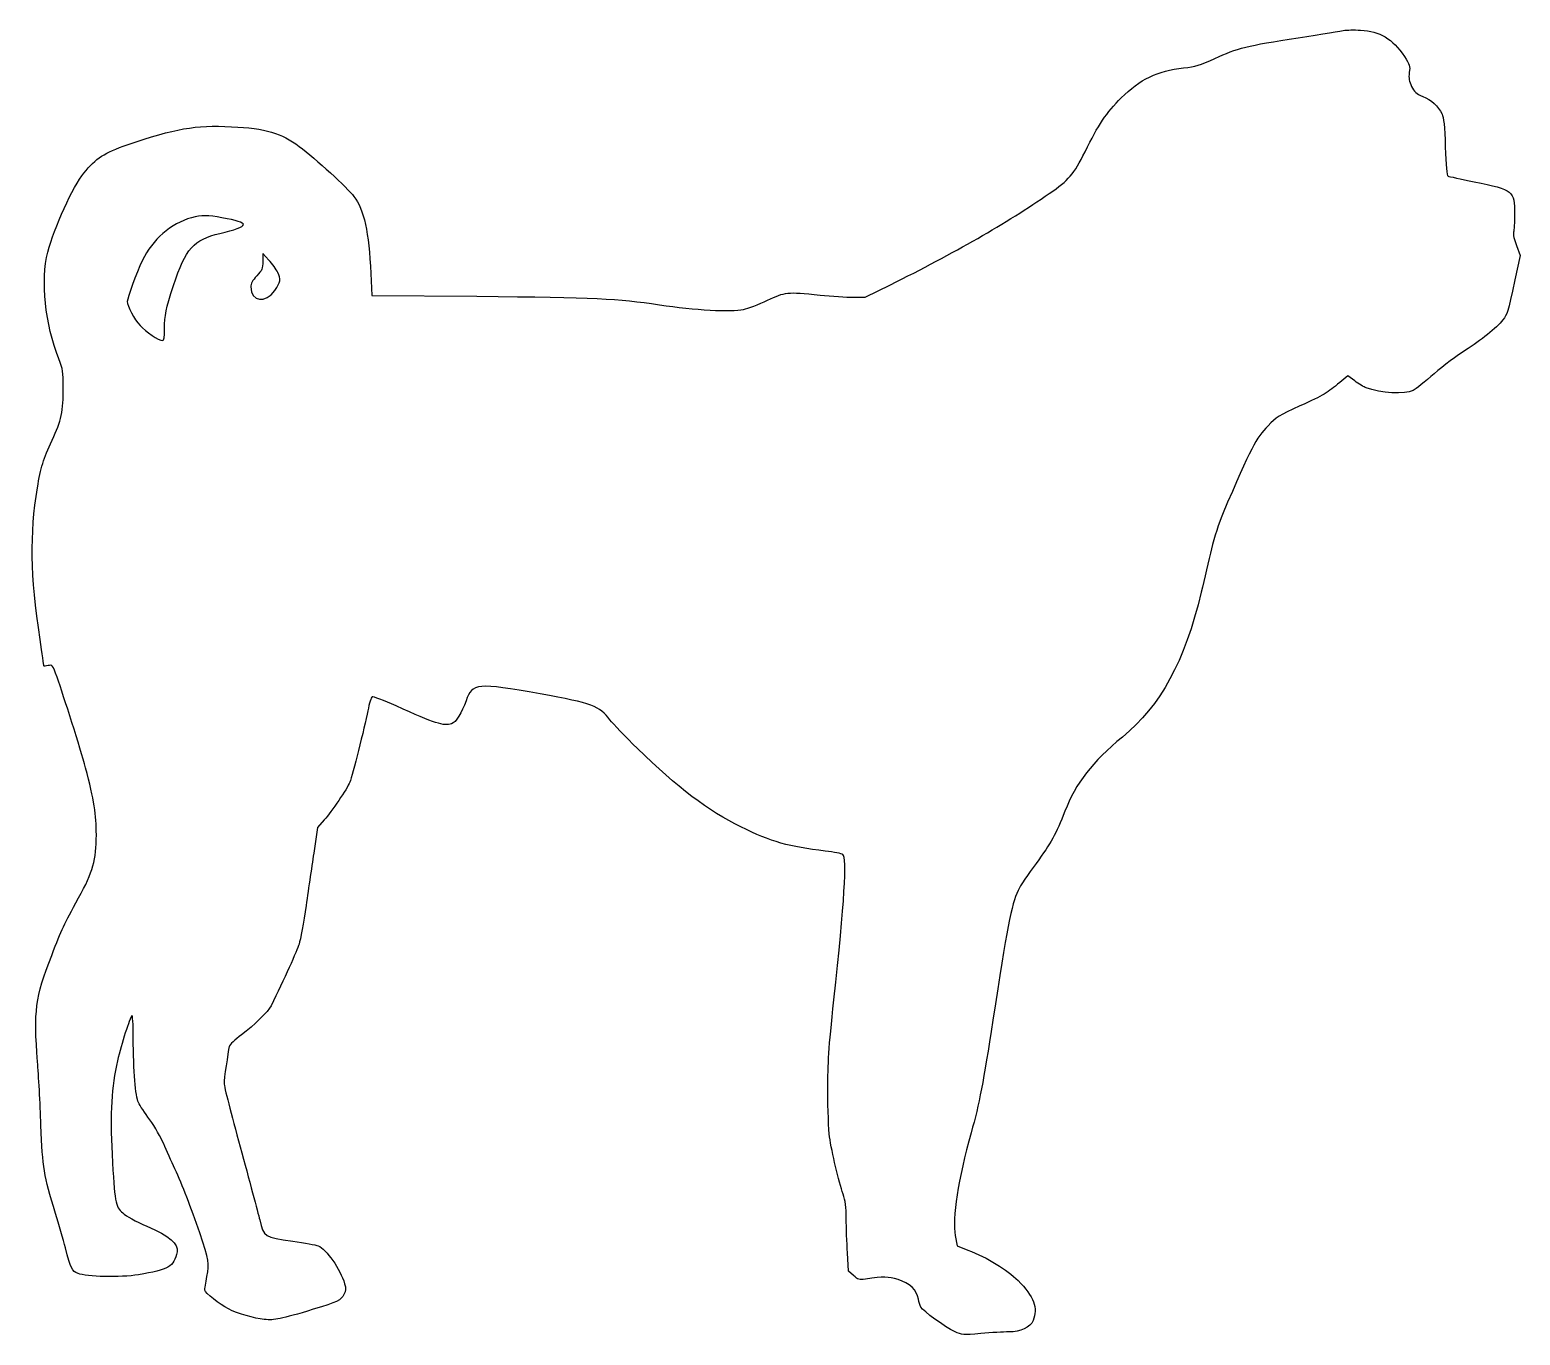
# Model space of a CAD drawing. Header units: centimetres. Extents: x -17.7 to 17.6, y -15.5 to 15.5.
import ezdxf

# ---------------------------------------------------------------- set-up
doc = ezdxf.new("R2010")
doc.units = ezdxf.units.CM
doc.header["$MEASUREMENT"] = 0
doc.layers.add('Layer 1', color=7, linetype='Continuous')

msp = doc.modelspace()

# ---------------------------------------------------------------- linework, layer by layer
at = {"layer": 'Layer 1'}
for points, knots in [([(13.47611, 15.44814), (13.42672, 15.43756), (12.93283, 15.35995), (12.37544, 15.27175), (12.37544, 15.27175), (11.1513, 15.08125), (10.93258, 15.02481), (10.39988, 14.78139), (10.39988, 14.78139), (10.0471, 14.61911), (9.93774, 14.58736), (9.65552, 14.55561), (9.65552, 14.55561), (9.03463, 14.48505), (8.62188, 14.2875), (8.18091, 13.84653), (8.18091, 13.84653), (7.82813, 13.49375), (7.6341, 13.208), (7.32013, 12.56947), (7.32013, 12.56947), (7.05202, 12.03325), (6.93913, 11.89919), (6.47346, 11.57816), (6.47346, 11.57816), (5.45746, 10.87966), (4.21921, 10.16705), (2.70579, 9.41563), (2.70579, 9.41563), (2.70579, 9.41563), (2.1096, 9.1193), (2.1096, 9.1193), (2.1096, 9.1193), (2.1096, 9.1193), (1.82385, 9.1193), (1.82385, 9.1193), (1.82385, 9.1193), (1.6651, 9.1193), (1.31232, 9.14399), (1.04068, 9.17222), (1.04068, 9.17222), (0.2434, 9.25336), (0.21518, 9.24983), (-0.20815, 9.04875), (-0.20815, 9.04875), (-0.41276, 8.9535), (-0.66676, 8.85472), (-0.77259, 8.83356), (-0.77259, 8.83356), (-1.07951, 8.77006), (-1.92265, 8.81592), (-2.76931, 8.94292), (-2.76931, 8.94292), (-3.79237, 9.09461), (-4.24392, 9.11578), (-7.09437, 9.144), (-7.09437, 9.144), (-7.09437, 9.144), (-9.58498, 9.16517), (-9.58498, 9.16517), (-9.58498, 9.16517), (-9.58498, 9.16517), (-9.60967, 9.68023), (-9.60967, 9.68023), (-9.60967, 9.68023), (-9.65553, 10.67154), (-9.76842, 11.19012), (-10.01184, 11.51115), (-10.01184, 11.51115), (-10.15648, 11.70871), (-10.91495, 12.40015), (-11.30653, 12.69648), (-11.30653, 12.69648), (-11.72634, 13.01398), (-12.09675, 13.12334), (-12.91167, 13.16215), (-12.91167, 13.16215), (-13.78656, 13.20448), (-14.23811, 13.12334), (-15.38111, 12.73529), (-15.38111, 12.73529), (-15.92086, 12.54832), (-16.12547, 12.41779), (-16.41122, 12.06501), (-16.41122, 12.06501), (-16.66875, 11.74751), (-17.11678, 10.76679), (-17.26494, 10.19176), (-17.26494, 10.19176), (-17.4378, 9.51795), (-17.33197, 8.48079), (-17.00388, 7.65882), (-17.00388, 7.65882), (-16.90863, 7.4154), (-16.89805, 7.3519), (-16.89805, 6.99207), (-16.89805, 6.99207), (-16.89805, 6.41351), (-16.94391, 6.19832), (-17.16263, 5.73265), (-17.16263, 5.73265), (-17.3743, 5.27757), (-17.43074, 5.09059), (-17.51188, 4.60376), (-17.51188, 4.60376), (-17.6918, 3.48193), (-17.67769, 2.5647), (-17.44838, 1.01248), (-17.44838, 1.01248), (-17.39899, 0.67381), (-17.35666, 0.39512), (-17.35666, 0.38454), (-17.35666, 0.38454), (-17.35666, 0.37748), (-17.3108, 0.38101), (-17.25435, 0.3916), (-17.25435, 0.3916), (-17.15557, 0.41277), (-17.15204, 0.40571), (-17.04621, 0.11643), (-17.04621, 0.11643), (-16.88393, -0.33865), (-16.49235, -1.5769), (-16.3724, -2.02846), (-16.3724, -2.02846), (-16.16779, -2.80104), (-16.11134, -3.14324), (-16.11487, -3.61596), (-16.11487, -3.61596), (-16.11487, -4.22274), (-16.18895, -4.48027), (-16.53468, -5.11527), (-16.53468, -5.11527), (-16.89451, -5.76438), (-16.92626, -5.83141), (-17.17321, -6.47699), (-17.17321, -6.47699), (-17.56479, -7.49299), (-17.60007, -7.77874), (-17.50835, -8.99582), (-17.50835, -8.99582), (-17.48366, -9.30626), (-17.44485, -9.9836), (-17.42721, -10.49865), (-17.42721, -10.49865), (-17.38488, -11.52876), (-17.36371, -11.66634), (-17.08149, -12.59415), (-17.08149, -12.59415), (-17.00388, -12.84462), (-16.89805, -13.21151), (-16.84866, -13.40554), (-16.84866, -13.40554), (-16.7146, -13.91001), (-16.69344, -13.95235), (-16.5488, -14.01232), (-16.5488, -14.01232), (-16.35124, -14.09699), (-15.54338, -14.11463), (-15.11652, -14.04407), (-15.11652, -14.04407), (-14.40038, -13.92765), (-14.27691, -13.8571), (-14.1993, -13.50079), (-14.1993, -13.50079), (-14.16049, -13.31382), (-14.37569, -13.12685), (-14.91544, -12.89401), (-14.91544, -12.89401), (-15.18002, -12.78112), (-15.4058, -12.65412), (-15.49047, -12.58004), (-15.49047, -12.58004), (-15.66333, -12.42129), (-15.68097, -12.32604), (-15.74094, -11.18657), (-15.74094, -11.18657), (-15.79033, -10.2129), (-15.75505, -9.59201), (-15.61394, -8.97113), (-15.61394, -8.97113), (-15.52222, -8.57602), (-15.32466, -7.96219), (-15.27175, -7.90221), (-15.27175, -7.90221), (-15.25411, -7.88457), (-15.24, -8.09977), (-15.24, -8.43138), (-15.24, -8.43138), (-15.23647, -9.21455), (-15.19061, -9.82485), (-15.11653, -9.96244), (-15.11653, -9.96244), (-15.08478, -10.02594), (-14.96484, -10.20938), (-14.84842, -10.37166), (-14.84842, -10.37166), (-14.72848, -10.53747), (-14.58031, -10.79499), (-14.51681, -10.94316), (-14.51681, -10.94316), (-14.45331, -11.09485), (-14.33337, -11.35944), (-14.25223, -11.53583), (-14.25223, -11.53583), (-14.07231, -11.92036), (-13.87476, -12.43894), (-13.66309, -13.05277), (-13.66309, -13.05277), (-13.44084, -13.71599), (-13.43378, -13.76185), (-13.49376, -14.08288), (-13.49376, -14.08288), (-13.52198, -14.23457), (-13.54668, -14.38274), (-13.54668, -14.41096), (-13.54668, -14.41096), (-13.54315, -14.4674), (-13.18332, -14.75315), (-12.98576, -14.85193), (-12.98576, -14.85193), (-12.75645, -14.96835), (-12.3684, -15.08124), (-12.13557, -15.1024), (-12.13557, -15.1024), (-11.88157, -15.12709), (-11.76163, -15.1024), (-10.9714, -14.86251), (-10.9714, -14.86251), (-10.39284, -14.68965), (-10.31876, -14.65437), (-10.24468, -14.50973), (-10.24468, -14.50973), (-10.19529, -14.41801), (-10.19529, -14.37567), (-10.23057, -14.25573), (-10.23057, -14.25573), (-10.32935, -13.91001), (-10.66449, -13.43376), (-10.85851, -13.35967), (-10.85851, -13.35967), (-10.91143, -13.3385), (-11.17954, -13.28911), (-11.45823, -13.24678), (-11.45823, -13.24678), (-12.14262, -13.15153), (-12.14262, -13.15153), (-12.2414, -12.74584), (-12.2414, -12.74584), (-12.28726, -12.56592), (-12.4954, -11.78628), (-12.70354, -11.0137), (-12.70354, -11.0137), (-12.91521, -10.24112), (-13.08807, -9.56731), (-13.08807, -9.51439), (-13.08807, -9.51439), (-13.08807, -9.41561), (-12.99635, -8.77356), (-12.9646, -8.63597), (-12.9646, -8.63597), (-12.95402, -8.59011), (-12.83054, -8.47016), (-12.67179, -8.35728), (-12.67179, -8.35728), (-12.37898, -8.13856), (-12.03679, -7.80342), (-11.96976, -7.66936), (-11.96976, -7.66936), (-11.67343, -7.05905), (-11.3524, -6.34997), (-11.31007, -6.20886), (-11.31007, -6.20886), (-11.27832, -6.11008), (-11.20424, -5.69733), (-11.14426, -5.29164), (-11.14426, -5.29164), (-11.08429, -4.88242), (-10.99962, -4.30033), (-10.95376, -3.99695), (-10.95376, -3.99695), (-10.95376, -3.99695), (-10.87615, -3.44309), (-10.87615, -3.44309), (-10.87615, -3.44309), (-10.87615, -3.44309), (-10.71387, -3.26317), (-10.71387, -3.26317), (-10.71387, -3.26317), (-10.53395, -3.06561), (-10.17412, -2.53292), (-10.10709, -2.36711), (-10.10709, -2.36711), (-10.04712, -2.226), (-9.75784, -1.07594), (-9.68023, -0.6773), (-9.68023, -0.6773), (-9.64848, -0.50444), (-9.59909, -0.35627), (-9.57792, -0.34569), (-9.57792, -0.34569), (-9.55323, -0.33863), (-9.2957, -0.43741), (-9.00995, -0.56441), (-9.00995, -0.56441), (-8.08214, -0.98422), (-7.87753, -1.04772), (-7.69409, -0.98774), (-7.69409, -0.98774), (-7.59531, -0.95599), (-7.45067, -0.72668), (-7.3519, -0.44093), (-7.3519, -0.44093), (-7.20726, -0.02112), (-7.08379, -0.01054), (-5.59154, -0.27865), (-5.59154, -0.27865), (-4.34976, -0.50443), (-4.19101, -0.5644), (-3.94054, -0.89248), (-3.94054, -0.89248), (-3.86998, -0.98773), (-3.57365, -1.29465), (-3.2879, -1.57334), (-3.2879, -1.57334), (-2.34598, -2.49409), (-1.60515, -3.05501), (-0.83609, -3.43248), (-0.83609, -3.43248), (-0.11995, -3.78526), (0.31044, -3.9052), (1.16416, -4.00398), (1.16416, -4.00398), (1.36877, -4.02867), (1.55574, -4.06395), (1.58044, -4.08159), (1.58044, -4.08159), (1.68275, -4.16626), (1.61925, -5.18578), (1.36877, -7.53176), (1.36877, -7.53176), (1.24177, -8.71004), (1.22413, -8.99579), (1.22413, -9.6837), (1.22413, -9.6837), (1.22413, -10.12114), (1.24177, -10.61151), (1.26646, -10.77731), (1.26646, -10.77731), (1.31938, -11.13714), (1.48518, -11.8427), (1.58396, -12.13198), (1.58396, -12.13198), (1.6404, -12.2872), (1.65804, -12.43537), (1.66157, -12.71406), (1.66157, -12.71406), (1.66157, -12.91867), (1.67568, -13.28556), (1.68979, -13.52545), (1.68979, -13.52545), (1.68979, -13.52545), (1.71448, -13.95937), (1.71448, -13.95937), (1.71448, -13.95937), (1.71448, -13.95937), (1.8309, -14.0652), (1.8309, -14.0652), (1.8309, -14.0652), (1.94026, -14.16045), (1.96496, -14.17103), (2.11312, -14.14987), (2.11312, -14.14987), (2.56468, -14.08284), (2.64229, -14.08637), (2.88923, -14.16045), (2.88923, -14.16045), (3.16792, -14.24512), (3.33373, -14.40387), (3.37254, -14.62259), (3.37254, -14.62259), (3.38665, -14.68962), (3.41135, -14.77428), (3.42898, -14.80956), (3.42898, -14.80956), (3.47837, -14.90128), (4.00754, -15.28934), (4.22626, -15.39164), (4.22626, -15.39164), (4.41323, -15.47631), (4.42029, -15.47631), (4.8542, -15.4375), (4.8542, -15.4375), (5.09409, -15.41633), (5.39042, -15.39869), (5.51037, -15.39869), (5.51037, -15.39869), (5.79612, -15.39869), (6.0219, -15.29286), (6.08893, -15.13058), (6.08893, -15.13058), (6.2124, -14.83777), (6.10657, -14.55555), (5.73262, -14.18161), (5.73262, -14.18161), (5.46804, -13.91703), (5.01648, -13.64186), (4.54376, -13.45842), (4.54376, -13.45842), (4.54376, -13.45842), (4.28623, -13.35964), (4.28623, -13.35964), (4.28623, -13.35964), (4.28623, -13.35964), (4.2439, -13.11622), (4.2439, -13.11622), (4.2439, -13.11622), (4.16982, -12.70347), (4.31446, -11.77566), (4.62137, -10.67853), (4.62137, -10.67853), (4.8154, -9.98356), (4.91065, -9.48967), (5.13643, -8.01153), (5.13643, -8.01153), (5.46451, -5.83842), (5.57387, -5.2775), (5.73262, -4.93884), (5.73262, -4.93884), (5.78201, -4.83301), (5.97604, -4.54373), (6.15948, -4.29678), (6.15948, -4.29678), (6.51931, -3.80289), (6.62867, -3.60886), (6.84387, -3.05853), (6.84387, -3.05853), (7.09787, -2.39884), (7.49651, -1.88731), (8.20559, -1.3017), (8.20559, -1.3017), (9.11928, -0.55381), (9.67667, 0.4763), (10.07531, 2.13436), (10.07531, 2.13436), (10.14587, 2.43422), (10.25523, 2.89636), (10.31873, 3.16094), (10.31873, 3.16094), (10.38223, 3.422), (10.49865, 3.78888), (10.57626, 3.97233), (10.57626, 3.97233), (11.28182, 5.60569), (11.36295, 5.76444), (11.65929, 6.07489), (11.65929, 6.07489), (11.85332, 6.2795), (11.91682, 6.32183), (12.41423, 6.54408), (12.41423, 6.54408), (12.98573, 6.80514), (13.06687, 6.85452), (13.35967, 7.10147), (13.35967, 7.10147), (13.35967, 7.10147), (13.54664, 7.25669), (13.54664, 7.25669), (13.54664, 7.25669), (13.54664, 7.25669), (13.71245, 7.13675), (13.71245, 7.13675), (13.71245, 7.13675), (13.8077, 7.06972), (13.93117, 6.99564), (13.98762, 6.97447), (13.98762, 6.97447), (14.3157, 6.84747), (14.90837, 6.81572), (15.09534, 6.91097), (15.09534, 6.91097), (15.15531, 6.94272), (15.38109, 7.12264), (15.59628, 7.30961), (15.59628, 7.30961), (15.81147, 7.49658), (16.14661, 7.74705), (16.33711, 7.86347), (16.33711, 7.86347), (16.704, 8.09278), (17.07089, 8.38911), (17.22611, 8.58666), (17.22611, 8.58666), (17.33194, 8.72072), (17.33547, 8.72777), (17.50833, 9.53563), (17.50833, 9.53563), (17.50833, 9.53563), (17.63533, 10.11066), (17.63533, 10.11066), (17.63533, 10.11066), (17.63533, 10.11066), (17.54714, 10.34349), (17.54714, 10.34349), (17.54714, 10.34349), (17.49422, 10.47755), (17.466, 10.6116), (17.47658, 10.66099), (17.47658, 10.66099), (17.49069, 10.70332), (17.50127, 10.90088), (17.50127, 11.09491), (17.50127, 11.09491), (17.50833, 11.64524), (17.4801, 11.66641), (16.54524, 11.85691), (16.54524, 11.85691), (16.22774, 11.92394), (15.94552, 11.98391), (15.92435, 11.99097), (15.92435, 11.99097), (15.89966, 12.00155), (15.87849, 12.23791), (15.86085, 12.68594), (15.86085, 12.68594), (15.84321, 13.16925), (15.82204, 13.3915), (15.78324, 13.46205), (15.78324, 13.46205), (15.68799, 13.65255), (15.52218, 13.80424), (15.32816, 13.88186), (15.32816, 13.88186), (15.16588, 13.94889), (15.12708, 13.98417), (15.06005, 14.11822), (15.06005, 14.11822), (15.00008, 14.24169), (14.98949, 14.30872), (15.00713, 14.4463), (15.00713, 14.4463), (15.0283, 14.60152), (15.01771, 14.63327), (14.89071, 14.8273), (14.89071, 14.8273), (14.61202, 15.24711), (14.3051, 15.43055), (13.85002, 15.45172), (13.85002, 15.45172), (13.6948, 15.45878), (13.52546, 15.45525), (13.47608, 15.44819), (13.47608, 15.44819), (13.47608, 15.44819), (13.47611, 15.44814), (13.47611, 15.44814)], [0, 0, 0, 0, 0.00714286, 0.00714286, 0.00714286, 0.00714286, 0.01428571, 0.01428571, 0.01428571, 0.01428571, 0.02142857, 0.02142857, 0.02142857, 0.02142857, 0.02857143, 0.02857143, 0.02857143, 0.02857143, 0.03571429, 0.03571429, 0.03571429, 0.03571429, 0.04285714, 0.04285714, 0.04285714, 0.04285714, 0.05, 0.05, 0.05, 0.05, 0.05714286, 0.05714286, 0.05714286, 0.05714286, 0.06428571, 0.06428571, 0.06428571, 0.06428571, 0.07142857, 0.07142857, 0.07142857, 0.07142857, 0.07857143, 0.07857143, 0.07857143, 0.07857143, 0.08571429, 0.08571429, 0.08571429, 0.08571429, 0.09285714, 0.09285714, 0.09285714, 0.09285714, 0.1, 0.1, 0.1, 0.1, 0.10714286, 0.10714286, 0.10714286, 0.10714286, 0.11428571, 0.11428571, 0.11428571, 0.11428571, 0.12142857, 0.12142857, 0.12142857, 0.12142857, 0.12857143, 0.12857143, 0.12857143, 0.12857143, 0.13571429, 0.13571429, 0.13571429, 0.13571429, 0.14285714, 0.14285714, 0.14285714, 0.14285714, 0.15, 0.15, 0.15, 0.15, 0.15714286, 0.15714286, 0.15714286, 0.15714286, 0.16428571, 0.16428571, 0.16428571, 0.16428571, 0.17142857, 0.17142857, 0.17142857, 0.17142857, 0.17857143, 0.17857143, 0.17857143, 0.17857143, 0.18571429, 0.18571429, 0.18571429, 0.18571429, 0.19285714, 0.19285714, 0.19285714, 0.19285714, 0.2, 0.2, 0.2, 0.2, 0.20714286, 0.20714286, 0.20714286, 0.20714286, 0.21428571, 0.21428571, 0.21428571, 0.21428571, 0.22142857, 0.22142857, 0.22142857, 0.22142857, 0.22857143, 0.22857143, 0.22857143, 0.22857143, 0.23571429, 0.23571429, 0.23571429, 0.23571429, 0.24285714, 0.24285714, 0.24285714, 0.24285714, 0.25, 0.25, 0.25, 0.25, 0.25714286, 0.25714286, 0.25714286, 0.25714286, 0.26428571, 0.26428571, 0.26428571, 0.26428571, 0.27142857, 0.27142857, 0.27142857, 0.27142857, 0.27857143, 0.27857143, 0.27857143, 0.27857143, 0.28571429, 0.28571429, 0.28571429, 0.28571429, 0.29285714, 0.29285714, 0.29285714, 0.29285714, 0.3, 0.3, 0.3, 0.3, 0.30714286, 0.30714286, 0.30714286, 0.30714286, 0.31428571, 0.31428571, 0.31428571, 0.31428571, 0.32142857, 0.32142857, 0.32142857, 0.32142857, 0.32857143, 0.32857143, 0.32857143, 0.32857143, 0.33571429, 0.33571429, 0.33571429, 0.33571429, 0.34285714, 0.34285714, 0.34285714, 0.34285714, 0.35, 0.35, 0.35, 0.35, 0.35714286, 0.35714286, 0.35714286, 0.35714286, 0.36428571, 0.36428571, 0.36428571, 0.36428571, 0.37142857, 0.37142857, 0.37142857, 0.37142857, 0.37857143, 0.37857143, 0.37857143, 0.37857143, 0.38571429, 0.38571429, 0.38571429, 0.38571429, 0.39285714, 0.39285714, 0.39285714, 0.39285714, 0.4, 0.4, 0.4, 0.4, 0.40714286, 0.40714286, 0.40714286, 0.40714286, 0.41428571, 0.41428571, 0.41428571, 0.41428571, 0.42142857, 0.42142857, 0.42142857, 0.42142857, 0.42857143, 0.42857143, 0.42857143, 0.42857143, 0.43571429, 0.43571429, 0.43571429, 0.43571429, 0.44285714, 0.44285714, 0.44285714, 0.44285714, 0.45, 0.45, 0.45, 0.45, 0.45714286, 0.45714286, 0.45714286, 0.45714286, 0.46428571, 0.46428571, 0.46428571, 0.46428571, 0.47142857, 0.47142857, 0.47142857, 0.47142857, 0.47857143, 0.47857143, 0.47857143, 0.47857143, 0.48571429, 0.48571429, 0.48571429, 0.48571429, 0.49285714, 0.49285714, 0.49285714, 0.49285714, 0.5, 0.5, 0.5, 0.5, 0.50714286, 0.50714286, 0.50714286, 0.50714286, 0.51428571, 0.51428571, 0.51428571, 0.51428571, 0.52142857, 0.52142857, 0.52142857, 0.52142857, 0.52857143, 0.52857143, 0.52857143, 0.52857143, 0.53571429, 0.53571429, 0.53571429, 0.53571429, 0.54285714, 0.54285714, 0.54285714, 0.54285714, 0.55, 0.55, 0.55, 0.55, 0.55714286, 0.55714286, 0.55714286, 0.55714286, 0.56428571, 0.56428571, 0.56428571, 0.56428571, 0.57142857, 0.57142857, 0.57142857, 0.57142857, 0.57857143, 0.57857143, 0.57857143, 0.57857143, 0.58571429, 0.58571429, 0.58571429, 0.58571429, 0.59285714, 0.59285714, 0.59285714, 0.59285714, 0.6, 0.6, 0.6, 0.6, 0.60714286, 0.60714286, 0.60714286, 0.60714286, 0.61428571, 0.61428571, 0.61428571, 0.61428571, 0.62142857, 0.62142857, 0.62142857, 0.62142857, 0.62857143, 0.62857143, 0.62857143, 0.62857143, 0.63571429, 0.63571429, 0.63571429, 0.63571429, 0.64285714, 0.64285714, 0.64285714, 0.64285714, 0.65, 0.65, 0.65, 0.65, 0.65714286, 0.65714286, 0.65714286, 0.65714286, 0.66428571, 0.66428571, 0.66428571, 0.66428571, 0.67142857, 0.67142857, 0.67142857, 0.67142857, 0.67857143, 0.67857143, 0.67857143, 0.67857143, 0.68571429, 0.68571429, 0.68571429, 0.68571429, 0.69285714, 0.69285714, 0.69285714, 0.69285714, 0.7, 0.7, 0.7, 0.7, 0.70714286, 0.70714286, 0.70714286, 0.70714286, 0.71428571, 0.71428571, 0.71428571, 0.71428571, 0.72142857, 0.72142857, 0.72142857, 0.72142857, 0.72857143, 0.72857143, 0.72857143, 0.72857143, 0.73571429, 0.73571429, 0.73571429, 0.73571429, 0.74285714, 0.74285714, 0.74285714, 0.74285714, 0.75, 0.75, 0.75, 0.75, 0.75714286, 0.75714286, 0.75714286, 0.75714286, 0.76428571, 0.76428571, 0.76428571, 0.76428571, 0.77142857, 0.77142857, 0.77142857, 0.77142857, 0.77857143, 0.77857143, 0.77857143, 0.77857143, 0.78571429, 0.78571429, 0.78571429, 0.78571429, 0.79285714, 0.79285714, 0.79285714, 0.79285714, 0.8, 0.8, 0.8, 0.8, 0.80714286, 0.80714286, 0.80714286, 0.80714286, 0.81428571, 0.81428571, 0.81428571, 0.81428571, 0.82142857, 0.82142857, 0.82142857, 0.82142857, 0.82857143, 0.82857143, 0.82857143, 0.82857143, 0.83571429, 0.83571429, 0.83571429, 0.83571429, 0.84285714, 0.84285714, 0.84285714, 0.84285714, 0.85, 0.85, 0.85, 0.85, 0.85714286, 0.85714286, 0.85714286, 0.85714286, 0.86428571, 0.86428571, 0.86428571, 0.86428571, 0.87142857, 0.87142857, 0.87142857, 0.87142857, 0.87857143, 0.87857143, 0.87857143, 0.87857143, 0.88571429, 0.88571429, 0.88571429, 0.88571429, 0.89285714, 0.89285714, 0.89285714, 0.89285714, 0.9, 0.9, 0.9, 0.9, 0.90714286, 0.90714286, 0.90714286, 0.90714286, 0.91428571, 0.91428571, 0.91428571, 0.91428571, 0.92142857, 0.92142857, 0.92142857, 0.92142857, 0.92857143, 0.92857143, 0.92857143, 0.92857143, 0.93571429, 0.93571429, 0.93571429, 0.93571429, 0.94285714, 0.94285714, 0.94285714, 0.94285714, 0.95, 0.95, 0.95, 0.95, 0.95714286, 0.95714286, 0.95714286, 0.95714286, 0.96428571, 0.96428571, 0.96428571, 0.96428571, 0.97142857, 0.97142857, 0.97142857, 0.97142857, 0.97857143, 0.97857143, 0.97857143, 0.97857143, 0.98571429, 0.98571429, 0.98571429, 0.98571429, 1, 1, 1, 1]), ([(-13.13744, 11.00667), (-12.79525, 10.94317), (-12.62944, 10.88673), (-12.62944, 10.84439), (-12.62944, 10.84439), (-12.62944, 10.79147), (-12.83758, 10.71386), (-13.18683, 10.63272), (-13.18683, 10.63272), (-13.81125, 10.48455), (-13.99469, 10.27994), (-14.28397, 9.40153), (-14.28397, 9.40153), (-14.47094, 8.83003), (-14.49564, 8.6995), (-14.49916, 8.37142), (-14.49916, 8.37142), (-14.49916, 8.17386), (-14.51327, 8.09625), (-14.54149, 8.09625), (-14.54149, 8.09625), (-14.63321, 8.09625), (-14.94718, 8.30439), (-15.07771, 8.44903), (-15.07771, 8.44903), (-15.21529, 8.60072), (-15.3811, 8.91117), (-15.3811, 9.02053), (-15.3811, 9.02053), (-15.3811, 9.11225), (-15.17649, 9.67317), (-15.02127, 9.99772), (-15.02127, 9.99772), (-14.78844, 10.48808), (-14.34394, 10.87261), (-13.86063, 11.00314), (-13.86063, 11.00314), (-13.61369, 11.07017), (-13.47257, 11.07017), (-13.13744, 11.00667)], [0, 0, 0, 0, 0.09090909, 0.09090909, 0.09090909, 0.09090909, 0.18181818, 0.18181818, 0.18181818, 0.18181818, 0.27272727, 0.27272727, 0.27272727, 0.27272727, 0.36363636, 0.36363636, 0.36363636, 0.36363636, 0.45454545, 0.45454545, 0.45454545, 0.45454545, 0.54545455, 0.54545455, 0.54545455, 0.54545455, 0.63636364, 0.63636364, 0.63636364, 0.63636364, 0.72727273, 0.72727273, 0.72727273, 0.72727273, 0.81818182, 0.81818182, 0.81818182, 0.81818182, 1, 1, 1, 1]), ([(-11.811, 9.70844), (-11.73339, 9.55675), (-11.7475, 9.48266), (-11.88156, 9.28158), (-11.88156, 9.28158), (-12.10028, 8.96408), (-12.45306, 9.01347), (-12.45306, 9.36625), (-12.45306, 9.36625), (-12.45306, 9.44386), (-12.41425, 9.51794), (-12.31195, 9.62731), (-12.31195, 9.62731), (-12.18495, 9.76489), (-12.17084, 9.79664), (-12.17084, 9.9695), (-12.17084, 9.9695), (-12.17084, 9.9695), (-12.16731, 10.16), (-12.16731, 10.16), (-12.16731, 10.16), (-12.16731, 10.16), (-12.0262, 10.00125), (-12.0262, 10.00125), (-12.0262, 10.00125), (-11.94506, 9.91306), (-11.84981, 9.78253), (-11.81101, 9.70844), (-11.81101, 9.70844), (-11.81101, 9.70844), (-11.811, 9.70844), (-11.811, 9.70844)], [0, 0, 0, 0, 0.11111111, 0.11111111, 0.11111111, 0.11111111, 0.22222222, 0.22222222, 0.22222222, 0.22222222, 0.33333333, 0.33333333, 0.33333333, 0.33333333, 0.44444444, 0.44444444, 0.44444444, 0.44444444, 0.55555556, 0.55555556, 0.55555556, 0.55555556, 0.66666667, 0.66666667, 0.66666667, 0.66666667, 0.77777778, 0.77777778, 0.77777778, 0.77777778, 1, 1, 1, 1])]:
    msp.add_open_spline(points, degree=3, knots=knots, dxfattribs=at)

doc.saveas('drawing.dxf')
